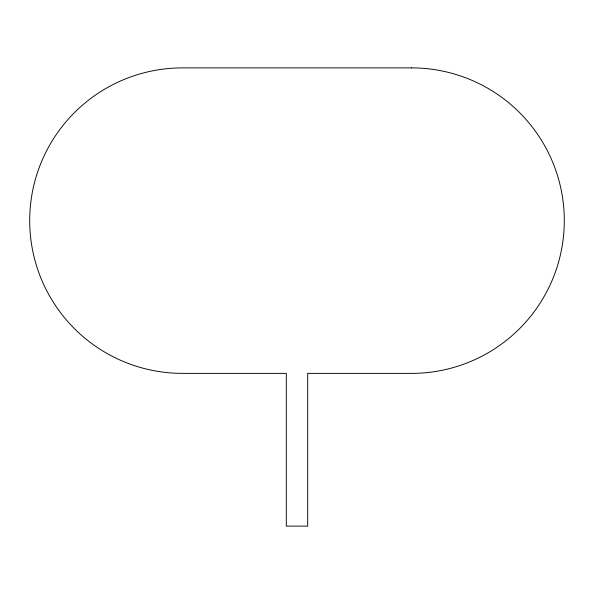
<?xml version="1.0" encoding="UTF-8"?>
<svg xmlns="http://www.w3.org/2000/svg" width="594" height="594" viewBox="0 0 594 594"><rect width="100%" height="100%" fill="white"/><g stroke="black" fill="none" stroke-linecap="round" stroke-linejoin="round"><path stroke-width="0.89" d="M411.56 67.887L182.44 67.887A152.74 152.74 0 0 0 29.7 220.626A152.74 152.74 0 0 0 182.44 373.374L286.308 373.374L286.308 526.113L307.692 526.113L307.692 373.374L411.56 373.374A152.74 152.74 0 0 0 564.3 220.626A152.74 152.74 0 0 0 411.56 67.887"/></g></svg>
